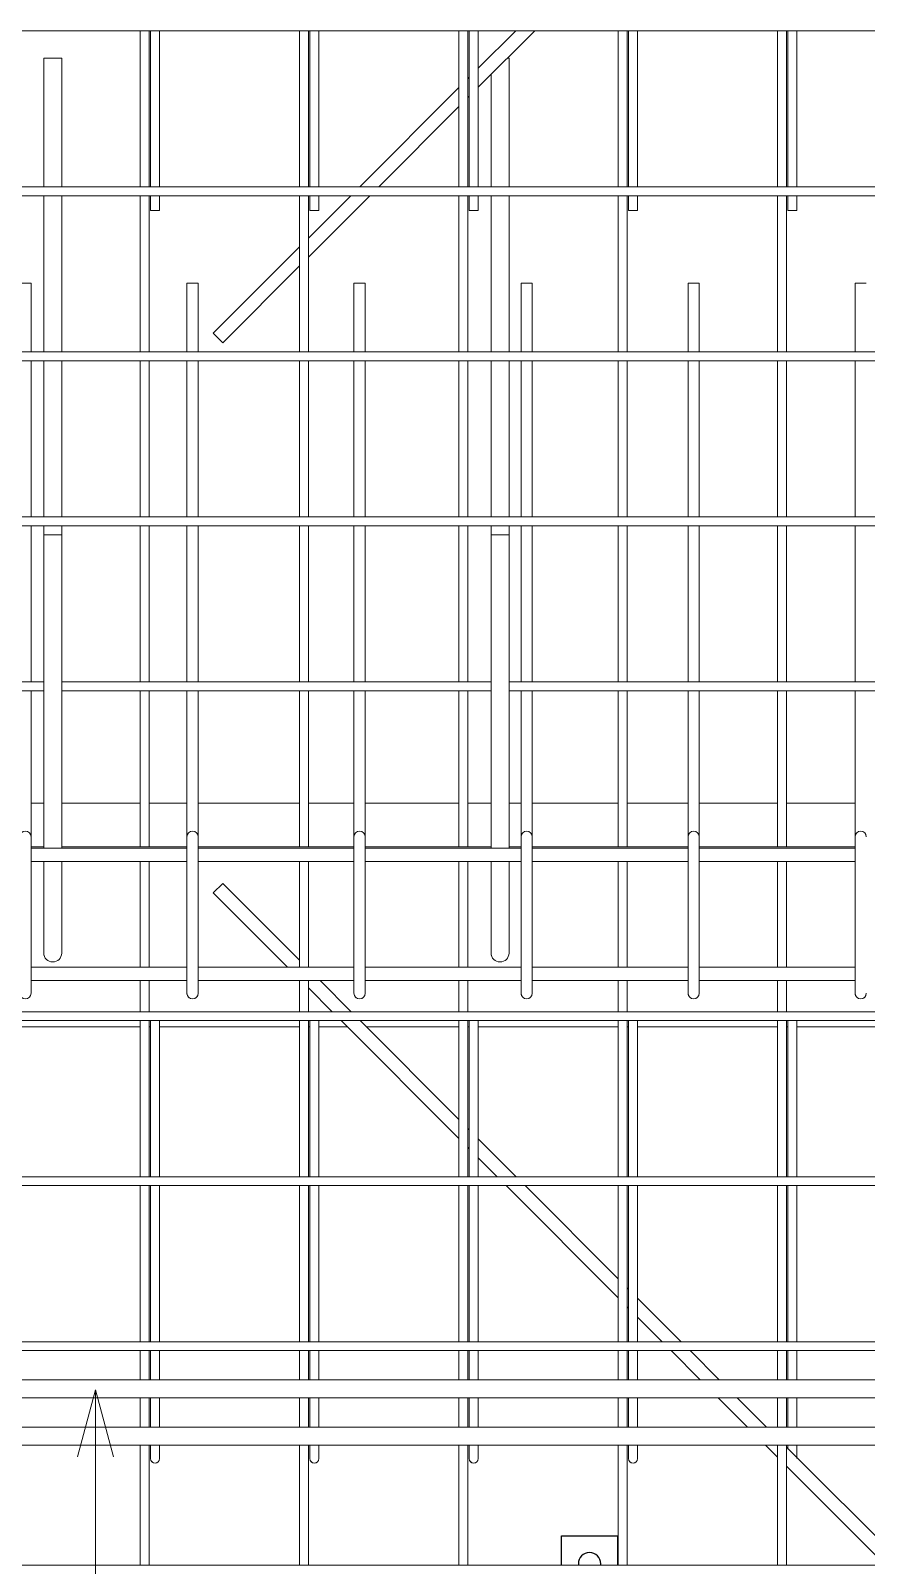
# Model space of a CAD drawing. Header units: millimetres. Extents: x -31655 to -5862, y 2843 to 78926.
# Drawn here: x -28000 to -27253, y 3898 to 5270 of the extents above; entities that cross this region are included whole.
import ezdxf

# ---------------------------------------------------------------- set-up
doc = ezdxf.new("R2010")
doc.units = ezdxf.units.MM
for name, color, linetype, lineweight in [('A-WALL', 113, 'Continuous', 25), ('S-BEAM', 12, 'Continuous', 18), ('S-RBAR', 171, 'Continuous', 18), ('S-RBAR-IDEN', 171, 'Continuous', 9)]:
    doc.layers.add(name, color=color, linetype=linetype, lineweight=lineweight)

# ---------------------------------------------------------------- blocks, each defined once
blk = doc.blocks.new('M_Rectangular Corbel - M_Rectangular Corbel-5472199-Elevation Front')
at = {"layer": 'S-BEAM'}
for p, q in [((-27999.8, 4579.7), (-27988.4, 4579.7)), ((-27972.4, 4579.7), (-27902.2, 4579.7)), ((-27894.2, 4579.7), (-27860.4, 4579.7)), ((-27850.4, 4579.7), (-27759.7, 4579.7)), ((-27751.7, 4579.7), (-27711, 4579.7)), ((-27701, 4579.7), (-27617.3, 4579.7)), ((-27609.3, 4579.7), (-27588.4, 4579.7)), ((-27572.4, 4579.7), (-27561.6, 4579.7)), ((-27551.6, 4579.7), (-27474.8, 4579.7)), ((-27466.8, 4579.7), (-27412.3, 4579.7)), ((-27402.3, 4579.7), (-27332.3, 4579.7)), ((-27324.3, 4579.7), (-27262.9, 4579.7)), ((-27902.2, 4379.7), (-28027.3, 4379.7)), ((-27892.9, 4379.7), (-27894.2, 4379.7)), ((-27759.7, 4379.7), (-27884.9, 4379.7)), ((-27750.4, 4379.7), (-27751.7, 4379.7)), ((-27717, 4379.7), (-27742.4, 4379.7)), ((-27617.3, 4379.7), (-27700, 4379.7)), ((-27607.9, 4379.7), (-27609.3, 4379.7)), ((-27474.8, 4379.7), (-27599.9, 4379.7)), ((-27465.5, 4379.7), (-27466.8, 4379.7)), ((-27332.3, 4379.7), (-27457.5, 4379.7)), ((-27323, 4379.7), (-27324.3, 4379.7)), ((-27215.7, 4379.7), (-27315, 4379.7))]:
    blk.add_line(p, q, dxfattribs=at)

msp = doc.modelspace()

# ---------------------------------------------------------------- linework, layer by layer
at = {"layer": 'A-WALL'}
for p, q in [((-27525.39395, 3924.75), (-27475.39395, 3924.75)), ((-27525.39395, 3898.5), (-27525.39395, 3924.75)), ((-27475.39395, 3924.75), (-27475.39395, 3898.5))]:
    msp.add_line(p, q, dxfattribs=at)
for start, end in [(0, 180), (180, 187.2444437), (352.7555563, 0)]:
    msp.add_arc((-27500.39395, 3899.75), 10, start, end, dxfattribs=at)
at = {"layer": 'S-RBAR'}
for p, q in [((-30096.10968, 5270.3652), (-26804.67822, 5270.3652)), ((-27902.22271, 5130.85245), (-27902.22271, 5270.3652)), ((-27894.22271, 5130.85245), (-27894.22271, 5270.3652)), ((-27892.86756, 5130.85245), (-27892.86756, 5270.3652)), ((-27884.86756, 5130.85245), (-27884.86756, 5270.3652)), ((-27759.748, 5130.85245), (-27759.748, 5270.3652)), ((-27751.748, 5130.85245), (-27751.748, 5270.3652)), ((-27750.40561, 5130.85245), (-27750.40561, 5270.3652)), ((-27742.40561, 5130.85245), (-27742.40561, 5270.3652)), ((-27617.27329, 5130.85245), (-27617.27329, 5270.3652)), ((-27609.27329, 5130.85245), (-27609.27329, 5270.3652)), ((-27607.94366, 5130.85245), (-27607.94366, 5270.3652)), ((-27599.94366, 5130.85245), (-27599.94366, 5270.3652)), ((-27566.36998, 5270.3652), (-27599.94366, 5236.79152)), ((-27549.39942, 5270.3652), (-27599.94366, 5219.82096)), ((-27474.79858, 5130.85245), (-27474.79858, 5270.3652)), ((-27466.79858, 5130.85245), (-27466.79858, 5270.3652)), ((-27465.48171, 5130.85245), (-27465.48171, 5270.3652)), ((-27457.48171, 5130.85245), (-27457.48171, 5270.3652)), ((-27332.32387, 5130.85245), (-27332.32387, 5270.3652)), ((-27324.32387, 5130.85245), (-27324.32387, 5270.3652)), ((-27323.01976, 5130.85245), (-27323.01976, 5270.3652)), ((-27315.01976, 5130.85245), (-27315.01976, 5270.3652)), ((-27972.39395, 5245.75), (-27988.39395, 5245.75)), ((-27988.39395, 5130.85245), (-27988.39395, 5245.75)), ((-27972.39395, 5130.85245), (-27972.39395, 5245.75)), ((-27572.39395, 5245.75), (-27574.01462, 5245.75)), ((-27572.39395, 5130.85245), (-27572.39395, 5245.75)), ((-27607.94366, 5228.79152), (-27609.27329, 5227.46189)), ((-27588.39395, 5130.85245), (-27588.39395, 5231.37067)), ((-27617.27329, 5219.46189), (-27705.88273, 5130.85245)), ((-27617.27329, 5202.49133), (-27688.91217, 5130.85245)), ((-27607.94366, 5211.82096), (-27609.27329, 5210.49133)), ((-30396.39395, 5130.85245), (-26504.39395, 5130.85245)), ((-30396.39395, 5122.85245), (-26504.39395, 5122.85245)), ((-27988.39395, 4983.3397), (-27988.39395, 5122.85245)), ((-27972.39395, 4983.3397), (-27972.39395, 5122.85245)), ((-27902.22271, 4983.3397), (-27902.22271, 5122.85245)), ((-27894.22271, 4983.3397), (-27894.22271, 5122.85245)), ((-27892.86756, 5109.75), (-27892.86756, 5122.85245)), ((-27884.86756, 5109.75), (-27884.86756, 5122.85245)), ((-27759.748, 4983.3397), (-27759.748, 5122.85245)), ((-27751.748, 4983.3397), (-27751.748, 5122.85245)), ((-27713.88273, 5122.85245), (-27751.748, 5084.98718)), ((-27696.91217, 5122.85245), (-27751.748, 5068.01662)), ((-27750.40561, 5109.75), (-27750.40561, 5122.85245)), ((-27742.40561, 5109.75), (-27742.40561, 5122.85245)), ((-27617.27329, 4983.3397), (-27617.27329, 5122.85245)), ((-27609.27329, 4983.3397), (-27609.27329, 5122.85245)), ((-27607.94366, 5109.75), (-27607.94366, 5122.85245)), ((-27599.94366, 5109.75), (-27599.94366, 5122.85245)), ((-27588.39395, 4983.3397), (-27588.39395, 5122.85245)), ((-27572.39395, 4983.3397), (-27572.39395, 5122.85245)), ((-27474.79858, 4983.3397), (-27474.79858, 5122.85245)), ((-27466.79858, 4983.3397), (-27466.79858, 5122.85245)), ((-27465.48171, 5109.75), (-27465.48171, 5122.85245)), ((-27457.48171, 5109.75), (-27457.48171, 5122.85245)), ((-27332.32387, 4983.3397), (-27332.32387, 5122.85245)), ((-27324.32387, 4983.3397), (-27324.32387, 5122.85245)), ((-27323.01976, 5109.75), (-27323.01976, 5122.85245)), ((-27315.01976, 5109.75), (-27315.01976, 5122.85245)), ((-27884.86756, 5109.75), (-27892.86756, 5109.75)), ((-27742.40561, 5109.75), (-27750.40561, 5109.75)), ((-27599.94366, 5109.75), (-27607.94366, 5109.75)), ((-27457.48171, 5109.75), (-27465.48171, 5109.75)), ((-27315.01976, 5109.75), (-27323.01976, 5109.75)), ((-27759.748, 5076.98718), (-27836.81403, 4999.92116)), ((-27759.748, 5060.01662), (-27828.32875, 4991.43587)), ((-28009.76895, 5044.75), (-27999.76895, 5044.75)), ((-27999.76895, 5044.75), (-27999.76895, 4983.3397)), ((-27860.39395, 5044.75), (-27860.39395, 4983.3397)), ((-27860.39395, 5044.75), (-27850.39395, 5044.75)), ((-27850.39395, 5044.75), (-27850.39395, 4983.3397)), ((-27711.01895, 5044.75), (-27711.01895, 4983.3397)), ((-27711.01895, 5044.75), (-27701.01895, 5044.75)), ((-27701.01895, 5044.75), (-27701.01895, 4983.3397)), ((-27561.64395, 5044.75), (-27561.64395, 4983.3397)), ((-27561.64395, 5044.75), (-27551.64395, 5044.75)), ((-27551.64395, 5044.75), (-27551.64395, 4983.3397)), ((-27412.26895, 5044.75), (-27412.26895, 4983.3397)), ((-27412.26895, 5044.75), (-27402.26895, 5044.75)), ((-27402.26895, 5044.75), (-27402.26895, 4983.3397)), ((-27262.89395, 5044.75), (-27262.89395, 4983.3397)), ((-27262.89395, 5044.75), (-27252.89395, 5044.75)), ((-27836.81403, 4999.92116), (-27828.32875, 4991.43587)), ((-30396.39395, 4983.3397), (-26504.39395, 4983.3397)), ((-30096.10968, 4975.3397), (-26804.67822, 4975.3397)), ((-27999.76895, 4975.3397), (-27999.76895, 4835.82695)), ((-27988.39395, 4835.82695), (-27988.39395, 4975.3397)), ((-27972.39395, 4835.82695), (-27972.39395, 4975.3397)), ((-27902.22271, 4835.82695), (-27902.22271, 4975.3397)), ((-27894.22271, 4835.82695), (-27894.22271, 4975.3397)), ((-27860.39395, 4975.3397), (-27860.39395, 4835.82695)), ((-27850.39395, 4975.3397), (-27850.39395, 4835.82695)), ((-27759.748, 4835.82695), (-27759.748, 4975.3397)), ((-27751.748, 4835.82695), (-27751.748, 4975.3397)), ((-27711.01895, 4975.3397), (-27711.01895, 4835.82695)), ((-27701.01895, 4975.3397), (-27701.01895, 4835.82695)), ((-27617.27329, 4835.82695), (-27617.27329, 4975.3397)), ((-27609.27329, 4835.82695), (-27609.27329, 4975.3397)), ((-27588.39395, 4835.82695), (-27588.39395, 4975.3397)), ((-27572.39395, 4835.82695), (-27572.39395, 4975.3397)), ((-27561.64395, 4975.3397), (-27561.64395, 4835.82695)), ((-27551.64395, 4975.3397), (-27551.64395, 4835.82695)), ((-27474.79858, 4835.82695), (-27474.79858, 4975.3397)), ((-27466.79858, 4835.82695), (-27466.79858, 4975.3397)), ((-27412.26895, 4975.3397), (-27412.26895, 4835.82695)), ((-27402.26895, 4975.3397), (-27402.26895, 4835.82695)), ((-27332.32387, 4835.82695), (-27332.32387, 4975.3397)), ((-27324.32387, 4835.82695), (-27324.32387, 4975.3397)), ((-27262.89395, 4975.3397), (-27262.89395, 4835.82695)), ((-30396.39395, 4835.82695), (-26504.39395, 4835.82695)), ((-30396.39395, 4827.82695), (-26504.39395, 4827.82695)), ((-27999.76895, 4827.82695), (-27999.76895, 4688.3142)), ((-27988.39395, 4819.75), (-27988.39395, 4827.82695)), ((-27988.39395, 4819.75), (-27988.39395, 4539.64273)), ((-27988.39395, 4819.75), (-27972.39395, 4819.75)), ((-27972.39395, 4819.75), (-27972.39395, 4827.82695)), ((-27972.39395, 4819.75), (-27972.39395, 4539.64273)), ((-27902.22271, 4688.3142), (-27902.22271, 4827.82695)), ((-27894.22271, 4688.3142), (-27894.22271, 4827.82695)), ((-27860.39395, 4827.82695), (-27860.39395, 4688.3142)), ((-27850.39395, 4827.82695), (-27850.39395, 4688.3142)), ((-27759.748, 4688.3142), (-27759.748, 4827.82695)), ((-27751.748, 4688.3142), (-27751.748, 4827.82695)), ((-27711.01895, 4827.82695), (-27711.01895, 4688.3142)), ((-27701.01895, 4827.82695), (-27701.01895, 4688.3142)), ((-27617.27329, 4688.3142), (-27617.27329, 4827.82695)), ((-27609.27329, 4688.3142), (-27609.27329, 4827.82695)), ((-27588.39395, 4819.75), (-27588.39395, 4827.82695)), ((-27588.39395, 4819.75), (-27588.39395, 4539.64273)), ((-27588.39395, 4819.75), (-27572.39395, 4819.75)), ((-27572.39395, 4819.75), (-27572.39395, 4827.82695)), ((-27572.39395, 4819.75), (-27572.39395, 4539.64273)), ((-27561.64395, 4827.82695), (-27561.64395, 4688.3142)), ((-27551.64395, 4827.82695), (-27551.64395, 4688.3142)), ((-27474.79858, 4688.3142), (-27474.79858, 4827.82695)), ((-27466.79858, 4688.3142), (-27466.79858, 4827.82695)), ((-27412.26895, 4827.82695), (-27412.26895, 4688.3142)), ((-27402.26895, 4827.82695), (-27402.26895, 4688.3142)), ((-27332.32387, 4688.3142), (-27332.32387, 4827.82695)), ((-27324.32387, 4688.3142), (-27324.32387, 4827.82695)), ((-27262.89395, 4827.82695), (-27262.89395, 4688.3142)), ((-28372.39395, 4688.3142), (-27988.39395, 4688.3142)), ((-28372.39395, 4680.3142), (-27988.39395, 4680.3142)), ((-27999.76895, 4680.3142), (-27999.76895, 4574.75)), ((-27972.39395, 4688.3142), (-27588.39395, 4688.3142)), ((-27972.39395, 4680.3142), (-27588.39395, 4680.3142)), ((-27902.22271, 4540.80145), (-27902.22271, 4680.3142)), ((-27894.22271, 4540.80145), (-27894.22271, 4680.3142)), ((-27860.39395, 4680.3142), (-27860.39395, 4574.75)), ((-27850.39395, 4680.3142), (-27850.39395, 4574.75)), ((-27759.748, 4540.80145), (-27759.748, 4680.3142)), ((-27751.748, 4540.80145), (-27751.748, 4680.3142)), ((-27711.01895, 4680.3142), (-27711.01895, 4574.75)), ((-27701.01895, 4680.3142), (-27701.01895, 4574.75)), ((-27617.27329, 4540.80145), (-27617.27329, 4680.3142)), ((-27609.27329, 4540.80145), (-27609.27329, 4680.3142)), ((-27572.39395, 4688.3142), (-27188.39395, 4688.3142)), ((-27572.39395, 4680.3142), (-27188.39395, 4680.3142)), ((-27561.64395, 4680.3142), (-27561.64395, 4574.75)), ((-27551.64395, 4680.3142), (-27551.64395, 4574.75)), ((-27474.79858, 4540.80145), (-27474.79858, 4680.3142)), ((-27466.79858, 4540.80145), (-27466.79858, 4680.3142)), ((-27412.26895, 4680.3142), (-27412.26895, 4574.75)), ((-27402.26895, 4680.3142), (-27402.26895, 4574.75)), ((-27332.32387, 4540.80145), (-27332.32387, 4680.3142)), ((-27324.32387, 4540.80145), (-27324.32387, 4680.3142)), ((-27262.89395, 4680.3142), (-27262.89395, 4574.75)), ((-27999.76895, 4574.75), (-27999.76895, 4549.75)), ((-27860.39395, 4574.75), (-27860.39395, 4549.75)), ((-27850.39395, 4574.75), (-27850.39395, 4549.75)), ((-27711.01895, 4574.75), (-27711.01895, 4549.75)), ((-27701.01895, 4574.75), (-27701.01895, 4549.75)), ((-27561.64395, 4574.75), (-27561.64395, 4549.75)), ((-27551.64395, 4574.75), (-27551.64395, 4549.75)), ((-27412.26895, 4574.75), (-27412.26895, 4549.75)), ((-27402.26895, 4574.75), (-27402.26895, 4549.75)), ((-27262.89395, 4574.75), (-27262.89395, 4549.75)), ((-27999.76895, 4524.75), (-27999.76895, 4549.75)), ((-27860.39395, 4524.75), (-27860.39395, 4549.75)), ((-27850.39395, 4524.75), (-27850.39395, 4549.75)), ((-27711.01895, 4524.75), (-27711.01895, 4549.75)), ((-27701.01895, 4524.75), (-27701.01895, 4549.75)), ((-27561.64395, 4524.75), (-27561.64395, 4549.75)), ((-27551.64395, 4524.75), (-27551.64395, 4549.75)), ((-27412.26895, 4524.75), (-27412.26895, 4549.75)), ((-27402.26895, 4524.75), (-27402.26895, 4549.75)), ((-27262.89395, 4524.75), (-27262.89395, 4549.75)), ((-27999.76895, 4540.80145), (-27988.39395, 4540.80145)), ((-27999.76895, 4539.64273), (-27860.39395, 4539.64273)), ((-27972.39395, 4540.80145), (-27860.39395, 4540.80145)), ((-27850.39395, 4540.80145), (-27711.01895, 4540.80145)), ((-27850.39395, 4539.64273), (-27711.01895, 4539.64273)), ((-27701.01895, 4540.80145), (-27588.39395, 4540.80145)), ((-27701.01895, 4539.64273), (-27561.64395, 4539.64273)), ((-27572.39395, 4540.80145), (-27561.64395, 4540.80145)), ((-27551.64395, 4540.80145), (-27412.26895, 4540.80145)), ((-27551.64395, 4539.64273), (-27412.26895, 4539.64273)), ((-27402.26895, 4540.80145), (-27262.89395, 4540.80145)), ((-27402.26895, 4539.64273), (-27262.89395, 4539.64273)), ((-27999.76895, 4527.64273), (-27860.39395, 4527.64273)), ((-27999.76895, 4524.75), (-27999.76895, 4434.75)), ((-27988.39395, 4527.64273), (-27988.39395, 4485.75)), ((-27972.39395, 4527.64273), (-27972.39395, 4485.75)), ((-27902.22271, 4433.09023), (-27902.22271, 4527.64273)), ((-27894.22271, 4433.09023), (-27894.22271, 4527.64273)), ((-27860.39395, 4524.75), (-27860.39395, 4434.75)), ((-27850.39395, 4527.64273), (-27711.01895, 4527.64273)), ((-27850.39395, 4524.75), (-27850.39395, 4434.75)), ((-27759.748, 4433.09023), (-27759.748, 4527.64273)), ((-27751.748, 4433.09023), (-27751.748, 4527.64273)), ((-27711.01895, 4524.75), (-27711.01895, 4434.75)), ((-27701.01895, 4527.64273), (-27561.64395, 4527.64273)), ((-27701.01895, 4524.75), (-27701.01895, 4434.75)), ((-27617.27329, 4433.09023), (-27617.27329, 4527.64273)), ((-27609.27329, 4433.09023), (-27609.27329, 4527.64273)), ((-27588.39395, 4527.64273), (-27588.39395, 4485.75)), ((-27572.39395, 4527.64273), (-27572.39395, 4485.75)), ((-27561.64395, 4524.75), (-27561.64395, 4434.75)), ((-27551.64395, 4527.64273), (-27412.26895, 4527.64273)), ((-27551.64395, 4524.75), (-27551.64395, 4434.75)), ((-27474.79858, 4433.09023), (-27474.79858, 4527.64273)), ((-27466.79858, 4433.09023), (-27466.79858, 4527.64273)), ((-27412.26895, 4524.75), (-27412.26895, 4434.75)), ((-27402.26895, 4527.64273), (-27262.89395, 4527.64273)), ((-27402.26895, 4524.75), (-27402.26895, 4434.75)), ((-27332.32387, 4433.09023), (-27332.32387, 4527.64273)), ((-27324.32387, 4433.09023), (-27324.32387, 4527.64273)), ((-27262.89395, 4524.75), (-27262.89395, 4434.75)), ((-27828.32875, 4508.06413), (-27836.81403, 4499.57884)), ((-27759.748, 4439.48338), (-27828.32875, 4508.06413)), ((-27770.32542, 4433.09023), (-27836.81403, 4499.57884)), ((-27988.39395, 4445.75), (-27988.39395, 4485.75)), ((-27972.39395, 4445.75), (-27972.39395, 4485.75)), ((-27588.39395, 4445.75), (-27588.39395, 4485.75)), ((-27572.39395, 4445.75), (-27572.39395, 4485.75)), ((-27999.76895, 4409.75), (-27999.76895, 4434.75)), ((-27999.76895, 4433.09023), (-27860.39395, 4433.09023)), ((-27860.39395, 4409.75), (-27860.39395, 4434.75)), ((-27850.39395, 4409.75), (-27850.39395, 4434.75)), ((-27850.39395, 4433.09023), (-27711.01895, 4433.09023)), ((-27711.01895, 4409.75), (-27711.01895, 4434.75)), ((-27701.01895, 4409.75), (-27701.01895, 4434.75)), ((-27701.01895, 4433.09023), (-27561.64395, 4433.09023)), ((-27561.64395, 4409.75), (-27561.64395, 4434.75)), ((-27551.64395, 4409.75), (-27551.64395, 4434.75)), ((-27551.64395, 4433.09023), (-27412.26895, 4433.09023)), ((-27412.26895, 4409.75), (-27412.26895, 4434.75)), ((-27402.26895, 4409.75), (-27402.26895, 4434.75)), ((-27402.26895, 4433.09023), (-27262.89395, 4433.09023)), ((-27262.89395, 4409.75), (-27262.89395, 4434.75)), ((-27999.76895, 4421.09023), (-27860.39395, 4421.09023)), ((-27902.22271, 4393.2887), (-27902.22271, 4421.09023)), ((-27894.22271, 4393.2887), (-27894.22271, 4421.09023)), ((-27850.39395, 4421.09023), (-27711.01895, 4421.09023)), ((-27759.748, 4393.2887), (-27759.748, 4421.09023)), ((-27751.748, 4393.2887), (-27751.748, 4421.09023)), ((-27713.55332, 4393.2887), (-27741.35485, 4421.09023)), ((-27701.01895, 4421.09023), (-27561.64395, 4421.09023)), ((-27617.27329, 4393.2887), (-27617.27329, 4421.09023)), ((-27609.27329, 4393.2887), (-27609.27329, 4421.09023)), ((-27551.64395, 4421.09023), (-27412.26895, 4421.09023)), ((-27474.79858, 4393.2887), (-27474.79858, 4421.09023)), ((-27466.79858, 4393.2887), (-27466.79858, 4421.09023)), ((-27402.26895, 4421.09023), (-27262.89395, 4421.09023)), ((-27332.32387, 4393.2887), (-27332.32387, 4421.09023)), ((-27324.32387, 4393.2887), (-27324.32387, 4421.09023)), ((-27730.52388, 4393.2887), (-27751.748, 4414.51282)), ((-30396.39395, 4393.2887), (-26504.39395, 4393.2887)), ((-30096.10968, 4385.2887), (-26804.67822, 4385.2887)), ((-27902.22271, 4245.77595), (-27902.22271, 4385.2887)), ((-27894.22271, 4245.77595), (-27894.22271, 4385.2887)), ((-27892.86756, 4385.2887), (-27892.86756, 4245.77595)), ((-27884.86756, 4385.2887), (-27884.86756, 4245.77595)), ((-27759.748, 4245.77595), (-27759.748, 4385.2887)), ((-27751.748, 4245.77595), (-27751.748, 4385.2887)), ((-27750.40561, 4385.2887), (-27750.40561, 4245.77595)), ((-27742.40561, 4385.2887), (-27742.40561, 4245.77595)), ((-27617.27329, 4280.03811), (-27722.52388, 4385.2887)), ((-27617.27329, 4297.00867), (-27705.55332, 4385.2887)), ((-27617.27329, 4245.77595), (-27617.27329, 4385.2887)), ((-27609.27329, 4245.77595), (-27609.27329, 4385.2887)), ((-27607.94366, 4385.2887), (-27607.94366, 4245.77595)), ((-27599.94366, 4385.2887), (-27599.94366, 4245.77595)), ((-27474.79858, 4245.77595), (-27474.79858, 4385.2887)), ((-27466.79858, 4245.77595), (-27466.79858, 4385.2887)), ((-27465.48171, 4385.2887), (-27465.48171, 4245.77595)), ((-27457.48171, 4385.2887), (-27457.48171, 4245.77595)), ((-27332.32387, 4245.77595), (-27332.32387, 4385.2887)), ((-27324.32387, 4245.77595), (-27324.32387, 4385.2887)), ((-27323.01976, 4385.2887), (-27323.01976, 4245.77595)), ((-27315.01976, 4385.2887), (-27315.01976, 4245.77595)), ((-27607.94366, 4287.67904), (-27609.27329, 4289.00867)), ((-27607.94366, 4270.70848), (-27609.27329, 4272.03811)), ((-27566.04057, 4245.77595), (-27599.94366, 4279.67904)), ((-27583.01113, 4245.77595), (-27599.94366, 4262.70848)), ((-30396.39395, 4245.77595), (-26504.39395, 4245.77595)), ((-30396.39395, 4237.77595), (-26504.39395, 4237.77595)), ((-27902.22271, 4098.2632), (-27902.22271, 4237.77595)), ((-27894.22271, 4098.2632), (-27894.22271, 4237.77595)), ((-27892.86756, 4237.77595), (-27892.86756, 4098.2632)), ((-27884.86756, 4237.77595), (-27884.86756, 4098.2632)), ((-27759.748, 4098.2632), (-27759.748, 4237.77595)), ((-27751.748, 4098.2632), (-27751.748, 4237.77595)), ((-27750.40561, 4237.77595), (-27750.40561, 4098.2632)), ((-27742.40561, 4237.77595), (-27742.40561, 4098.2632)), ((-27617.27329, 4098.2632), (-27617.27329, 4237.77595)), ((-27609.27329, 4098.2632), (-27609.27329, 4237.77595)), ((-27607.94366, 4237.77595), (-27607.94366, 4098.2632)), ((-27599.94366, 4237.77595), (-27599.94366, 4098.2632)), ((-27474.79858, 4137.5634), (-27575.01113, 4237.77595)), ((-27474.79858, 4154.53396), (-27558.04057, 4237.77595)), ((-27474.79858, 4098.2632), (-27474.79858, 4237.77595)), ((-27466.79858, 4098.2632), (-27466.79858, 4237.77595)), ((-27465.48171, 4237.77595), (-27465.48171, 4098.2632)), ((-27457.48171, 4237.77595), (-27457.48171, 4098.2632)), ((-27332.32387, 4098.2632), (-27332.32387, 4237.77595)), ((-27324.32387, 4098.2632), (-27324.32387, 4237.77595)), ((-27323.01976, 4237.77595), (-27323.01976, 4098.2632)), ((-27315.01976, 4237.77595), (-27315.01976, 4098.2632)), ((-27465.48171, 4145.21709), (-27466.79858, 4146.53396)), ((-27418.52782, 4098.2632), (-27457.48171, 4137.21709)), ((-27465.48171, 4128.24653), (-27466.79858, 4129.5634)), ((-27435.49838, 4098.2632), (-27457.48171, 4120.24653)), ((-30396.39395, 4098.2632), (-26504.39395, 4098.2632)), ((-30096.10968, 4090.2632), (-26804.67822, 4090.2632)), ((-27902.22271, 4064.08483), (-27902.22271, 4090.2632)), ((-27894.22271, 4064.08483), (-27894.22271, 4090.2632)), ((-27892.86756, 4090.2632), (-27892.86756, 4064.08483)), ((-27884.86756, 4090.2632), (-27884.86756, 4064.08483)), ((-27759.748, 4064.08483), (-27759.748, 4090.2632)), ((-27751.748, 4064.08483), (-27751.748, 4090.2632)), ((-27750.40561, 4090.2632), (-27750.40561, 4064.08483)), ((-27742.40561, 4090.2632), (-27742.40561, 4064.08483)), ((-27617.27329, 4064.08483), (-27617.27329, 4090.2632)), ((-27609.27329, 4064.08483), (-27609.27329, 4090.2632)), ((-27607.94366, 4090.2632), (-27607.94366, 4064.08483)), ((-27599.94366, 4090.2632), (-27599.94366, 4064.08483)), ((-27474.79858, 4064.08483), (-27474.79858, 4090.2632)), ((-27466.79858, 4064.08483), (-27466.79858, 4090.2632)), ((-27465.48171, 4090.2632), (-27465.48171, 4064.08483)), ((-27457.48171, 4090.2632), (-27457.48171, 4064.08483)), ((-27401.32001, 4064.08483), (-27427.49838, 4090.2632)), ((-27384.34945, 4064.08483), (-27410.52782, 4090.2632)), ((-27332.32387, 4064.08483), (-27332.32387, 4090.2632)), ((-27324.32387, 4064.08483), (-27324.32387, 4090.2632)), ((-27323.01976, 4090.2632), (-27323.01976, 4064.08483)), ((-27315.01976, 4090.2632), (-27315.01976, 4064.08483)), ((-26480.39395, 4064.08483), (-30420.39395, 4064.08483)), ((-26480.39395, 4048.08483), (-30420.39395, 4048.08483)), ((-27902.22271, 4021.80073), (-27902.22271, 4048.08483)), ((-27894.22271, 4021.80073), (-27894.22271, 4048.08483)), ((-27892.86756, 4048.08483), (-27892.86756, 4021.80073)), ((-27884.86756, 4048.08483), (-27884.86756, 4021.80073)), ((-27759.748, 4021.80073), (-27759.748, 4048.08483)), ((-27751.748, 4021.80073), (-27751.748, 4048.08483)), ((-27750.40561, 4048.08483), (-27750.40561, 4021.80073)), ((-27742.40561, 4048.08483), (-27742.40561, 4021.80073)), ((-27617.27329, 4021.80073), (-27617.27329, 4048.08483)), ((-27609.27329, 4021.80073), (-27609.27329, 4048.08483)), ((-27607.94366, 4048.08483), (-27607.94366, 4021.80073)), ((-27599.94366, 4048.08483), (-27599.94366, 4021.80073)), ((-27474.79858, 4021.80073), (-27474.79858, 4048.08483)), ((-27466.79858, 4021.80073), (-27466.79858, 4048.08483)), ((-27465.48171, 4048.08483), (-27465.48171, 4021.80073)), ((-27457.48171, 4048.08483), (-27457.48171, 4021.80073)), ((-27359.03592, 4021.80073), (-27385.32001, 4048.08483)), ((-27342.06535, 4021.80073), (-27368.34945, 4048.08483)), ((-27332.32387, 4021.80073), (-27332.32387, 4048.08483)), ((-27324.32387, 4021.80073), (-27324.32387, 4048.08483)), ((-27323.01976, 4048.08483), (-27323.01976, 4021.80073)), ((-27315.01976, 4048.08483), (-27315.01976, 4021.80073)), ((-26536.39395, 4021.80073), (-30364.39395, 4021.80073)), ((-26536.39395, 4005.80073), (-30364.39395, 4005.80073)), ((-27902.22271, 3898.5), (-27902.22271, 4005.80073)), ((-27894.22271, 3898.5), (-27894.22271, 4005.80073)), ((-27892.86756, 3993.75), (-27892.86756, 4005.20461)), ((-27884.86756, 3993.75), (-27884.86756, 4005.20461)), ((-27759.748, 3898.5), (-27759.748, 4005.80073)), ((-27751.748, 3898.5), (-27751.748, 4005.80073)), ((-27750.40561, 3993.75), (-27750.40561, 4005.20461)), ((-27742.40561, 3993.75), (-27742.40561, 4005.20461)), ((-27617.27329, 3898.5), (-27617.27329, 4005.80073)), ((-27609.27329, 3898.5), (-27609.27329, 4005.80073)), ((-27607.94366, 3993.75), (-27607.94366, 4005.20461)), ((-27599.94366, 3993.75), (-27599.94366, 4005.20461)), ((-27474.79858, 3898.5), (-27474.79858, 4005.80073)), ((-27466.79858, 3898.5), (-27466.79858, 4005.80073)), ((-27465.48171, 3993.75), (-27465.48171, 4005.20461)), ((-27457.48171, 3993.75), (-27457.48171, 4005.20461)), ((-27332.32387, 3995.08869), (-27343.03592, 4005.80073)), ((-27332.32387, 3898.5), (-27332.32387, 4005.80073)), ((-27324.32387, 3898.5), (-27324.32387, 4005.80073)), ((-27218.76462, 3898.5), (-27324.32387, 4004.05925)), ((-27323.01976, 4002.28264), (-27323.01976, 4005.20461)), ((-27315.01976, 3993.93134), (-27315.01976, 4005.20461)), ((-27235.73518, 3898.5), (-27324.32387, 3987.08869)), ((-30420.39395, 3898.5), (-26480.39395, 3898.5))]:
    msp.add_line(p, q, dxfattribs=at)
for centre, radius, start, end in [((-28004.76895, 4549.75), 5, 360, 180), ((-27855.39395, 4549.75), 5, 360, 180), ((-27706.01895, 4549.75), 5, 360, 180), ((-27556.64395, 4549.75), 5, 360, 180), ((-27407.26895, 4549.75), 5, 360, 180), ((-27257.89395, 4549.75), 5, 360, 180), ((-27980.39395, 4445.75), 8, 180, 0), ((-27980.39395, 4445.75), 8, 180, 195), ((-27580.39395, 4445.75), 8, 180, 0), ((-27580.39395, 4445.75), 8, 180, 195), ((-28004.76895, 4409.75), 5, 180, 0), ((-27855.39395, 4409.75), 5, 180, 0), ((-27855.39395, 4409.75), 5, 180, 195), ((-27855.39395, 4409.75), 5, 210, 240), ((-27855.39395, 4409.75), 5, 300, 330), ((-27706.01895, 4409.75), 5, 180, 0), ((-27706.01895, 4409.75), 5, 180, 195), ((-27706.01895, 4409.75), 5, 210, 240), ((-27706.01895, 4409.75), 5, 300, 330), ((-27556.64395, 4409.75), 5, 180, 0), ((-27556.64395, 4409.75), 5, 180, 195), ((-27556.64395, 4409.75), 5, 210, 240), ((-27556.64395, 4409.75), 5, 300, 330), ((-27407.26895, 4409.75), 5, 180, 0), ((-27407.26895, 4409.75), 5, 180, 195), ((-27407.26895, 4409.75), 5, 210, 240), ((-27407.26895, 4409.75), 5, 300, 330), ((-27257.89395, 4409.75), 5, 180, 0), ((-27257.89395, 4409.75), 5, 180, 195), ((-27257.89395, 4409.75), 5, 210, 240), ((-27257.89395, 4409.75), 5, 300, 330), ((-27888.86756, 3993.75), 4, 180, 360), ((-27888.86756, 3993.75), 4, 180, 195), ((-27746.40561, 3993.75), 4, 180, 360), ((-27746.40561, 3993.75), 4, 180, 195), ((-27603.94366, 3993.75), 4, 180, 360), ((-27603.94366, 3993.75), 4, 180, 195), ((-27461.48171, 3993.75), 4, 180, 360), ((-27461.48171, 3993.75), 4, 180, 195), ((-27888.86756, 3993.75), 4, 210, 255), ((-27888.86756, 3993.75), 4, 285, 330), ((-27746.40561, 3993.75), 4, 210, 255), ((-27746.40561, 3993.75), 4, 285, 330), ((-27603.94366, 3993.75), 4, 210, 255), ((-27603.94366, 3993.75), 4, 285, 330), ((-27461.48171, 3993.75), 4, 210, 255), ((-27461.48171, 3993.75), 4, 285, 330)]:
    msp.add_arc(centre, radius, start, end, dxfattribs=at)
at = {"layer": 'S-RBAR-IDEN'}
for q in [(-27958.11797, 3995.23589), (-27925.96406, 3995.23589), (-27942.04102, 3657.38597)]:
    msp.add_line((-27942.04102, 4055.23589), q, dxfattribs=at)

# ---------------------------------------------------------------- block references
at = {"layer": 'S-BEAM'}
msp.add_blockref('M_Rectangular Corbel - M_Rectangular Corbel-5472199-Elevation Front', (0, 0), dxfattribs=at)

doc.saveas('drawing.dxf')
